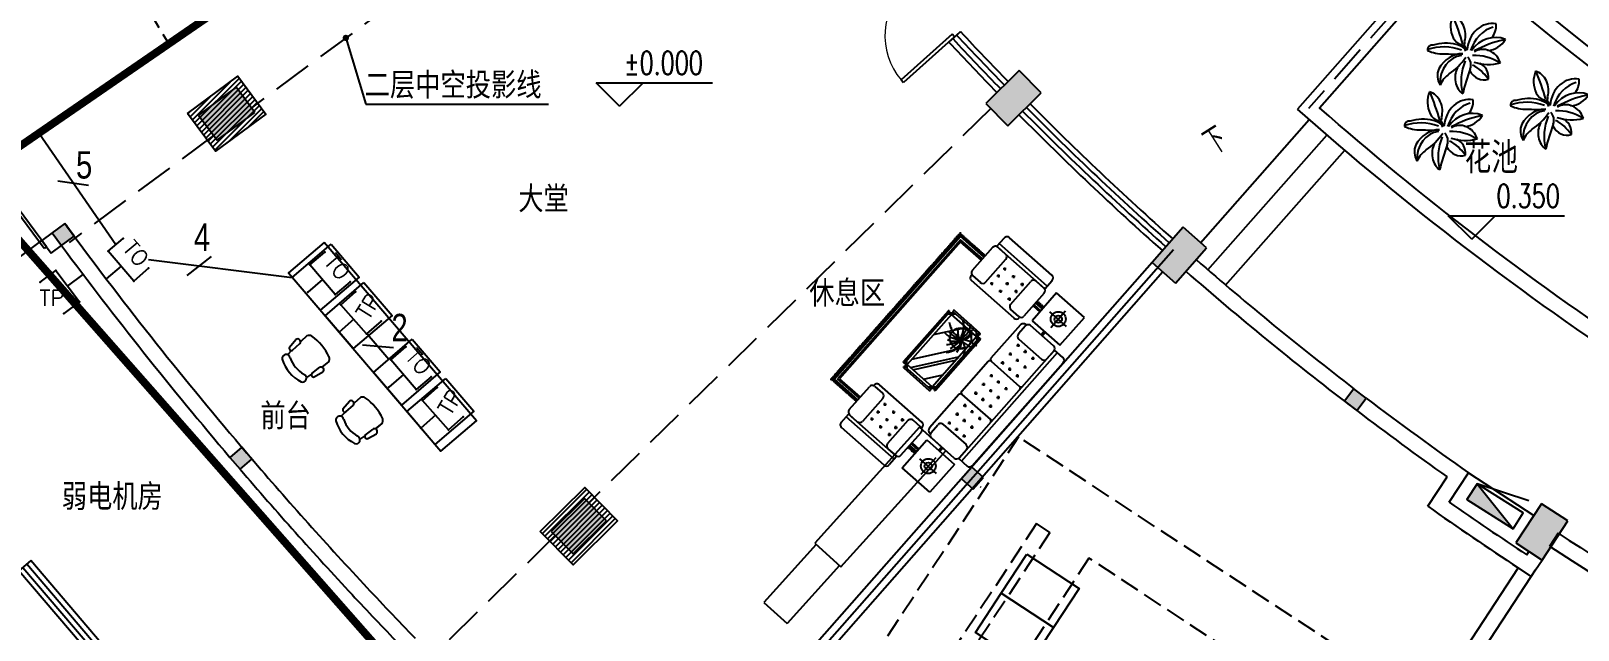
# Model space of a CAD drawing. Extents: x 13680 to 1640314, y -473492 to 65390.
# Drawn here: x 1214266 to 1234053, y -423257 to -415595 of the extents above; entities that cross this region are included whole.
import ezdxf
from ezdxf.enums import TextEntityAlignment as Align

# ---------------------------------------------------------------- set-up
doc = ezdxf.new("R2010")
doc.units = 0
doc.header["$LTSCALE"] = 1000
doc.header["$MEASUREMENT"] = 0
doc.linetypes.add('DASH', pattern=[0.35, 0.25, -0.1])
for name, color, linetype in [('0-桥架', 120, 'Continuous'), ('0-电气设备', 241, 'Continuous'), ('COLUMN', 255, 'Continuous'), ('CURTWALL', 4, 'Continuous'), ('DIM-照明', 3, 'Continuous'), ('DIM_ELEV', 3, 'Continuous'), ('DIM_IDEN', 8, 'Continuous'), ('DIM_LEAD', 4, 'Continuous'), ('DIM_SYMB', 3, 'Continuous'), ('EQUIP-通讯', 6, 'Continuous'), ('LINE', 123, 'Continuous'), ('PUB_HATCH', 8, 'Continuous'), ('PUB_TEXT', 7, 'Continuous'), ('S-提资20140812', 6, 'Continuous'), ('S-消防器材提资', 2, 'Continuous'), ('TC填充', 8, 'Continuous'), ('WALL', 255, 'Continuous'), ('WINDOW', 2, 'Continuous'), ('WIRE-照明', 120, 'Continuous'), ('室外建筑', 8, 'Continuous'), ('装修家具', 8, 'Continuous'), ('装修家具2', 8, 'Continuous')]:
    doc.layers.add(name, color=color, linetype=linetype)
doc.styles.add('-DXTGEDITXT', font='GEDITXT', dxfattribs={"bigfont": 'DXT'})
doc.styles.add('_HZTXT', font='txt.shx', dxfattribs={"width": 0.8, "bigfont": 'HZTXT.shx'})
doc.styles.add('_TCH_DIM', font='SIMPLEX', dxfattribs={"bigfont": 'GBCBIG'})
doc.styles.add('_TEL_DIM', font='SIMPLEX', dxfattribs={"width": 0.8, "height": 3.5, "bigfont": 'HZTXT'})
doc.styles.get("Standard").update_dxf_attribs({"font": 'haiwenrs.shx', "bigfont": 'hztxt.shx'})
doc.styles.add('宋体', font='', dxfattribs={"width": 0.8})
doc.styles.get('宋体').set_extended_font_data('SimSun')
pattern_1 = [(45, (1078280.93, -461702.717), (-33.67596, 33.67596), [])]

# ---------------------------------------------------------------- blocks, each defined once
blk = doc.blocks.new('NB27T1CB')
for p, q in [((0, -475), (0, 0)), ((0, 0), (475, 0)), ((475, 0), (475, -475)), ((623, -61), (623, 81)), ((670, 129), (1395, 129)), ((1442, 81), (1442, -64)), ((237, -380), (237, -95)), ((591, -109), (591, -499)), ((623, -14), (1442, -14)), ((623, -61), (1442, -61)), ((771, -61), (639, -61)), ((819, -499), (819, -109)), ((862, -196), (891, -225)), ((891, -196), (862, -225)), ((1012, -196), (1041, -225)), ((1041, -196), (1012, -225)), ((1162, -196), (1190, -225)), ((1190, -196), (1162, -225)), ((1246, -499), (1246, -109)), ((1294, -61), (1426, -61)), ((1474, -109), (1474, -499)), ((95, -237), (380, -237)), ((591, -275), (475, -275)), ((591, -304), (475, -304)), ((591, -323), (475, -323)), ((476, -237), (486, -275)), ((497, -237), (487, -275)), ((501, -237), (501, -275)), ((506, -237), (516, -275)), ((528, -237), (517, -275)), ((536, -237), (536, -275)), ((549, -237), (549, -275)), ((558, -237), (568, -275)), ((578, -237), (568, -275)), ((590, -237), (580, -275)), ((862, -317), (891, -346)), ((891, -317), (862, -346)), ((1012, -317), (1041, -346)), ((1041, -317), (1012, -346)), ((1162, -317), (1190, -346)), ((1190, -317), (1162, -346)), ((1474, -275), (1875, -275)), ((1474, -304), (1847, -304)), ((1474, -323), (1828, -323)), ((1481, -275), (1491, -237)), ((1502, -275), (1492, -237)), ((1506, -275), (1506, -237)), ((1511, -275), (1522, -237)), ((1533, -275), (1523, -237)), ((1539, -275), (1539, -237)), ((1547, -275), (1547, -237)), ((1562, -275), (1551, -237)), ((1563, -275), (1574, -237)), ((1578, -275), (1578, -237)), ((1586, -275), (1596, -237)), ((1606, -275), (1596, -237)), ((1608, -275), (1619, -237)), ((1627, -275), (1637, -237)), ((1648, -275), (1638, -237)), ((1652, -275), (1652, -237)), ((1657, -275), (1668, -237)), ((1679, -275), (1669, -237)), ((1685, -275), (1685, -237)), ((1693, -275), (1693, -237)), ((1707, -275), (1697, -237)), ((1709, -275), (1720, -237)), ((1724, -275), (1724, -237)), ((1732, -275), (1742, -237)), ((1752, -275), (1742, -237)), ((1754, -275), (1765, -237)), ((1776, -275), (1766, -237)), ((1780, -275), (1780, -237)), ((1785, -275), (1795, -237)), ((1806, -275), (1796, -237)), ((1815, -275), (1815, -237)), ((1828, -275), (1828, -237)), ((1828, -2660), (1828, -323)), ((1836, -275), (1847, -237)), ((1857, -275), (1847, -237)), ((1847, -2679), (1847, -304)), ((1868, -275), (1858, -237)), ((1913, -237), (1875, -275)), ((1875, -275), (1893, -237)), ((1875, -275), (1875, -237)), ((1875, -275), (1913, -257)), ((1875, -2708), (1875, -275)), ((1875, -275), (1913, -275)), ((1875, -285), (1913, -285)), ((1875, -295), (1913, -305)), ((1875, -316), (1913, -306)), ((1875, -320), (1913, -320)), ((1875, -325), (1913, -336)), ((1875, -347), (1913, -337)), ((1875, -353), (1913, -353)), ((1875, -361), (1913, -361)), ((1875, -375), (1913, -365)), ((1875, -377), (1913, -388)), ((1875, -392), (1913, -392)), ((9, -566), (-133, -566)), ((-38, -566), (-38, -2418)), ((475, -475), (0, -475)), ((9, -566), (9, -2418)), ((9, -715), (9, -582)), ((57, -534), (447, -534)), ((252, -534), (252, -475)), ((271, -534), (271, -475)), ((495, -566), (503, -566)), ((495, -582), (495, -715)), ((623, -547), (623, -555)), ((639, -547), (771, -547)), ((862, -447), (891, -476)), ((891, -447), (862, -476)), ((1041, -447), (1012, -476)), ((1012, -447), (1041, -476)), ((1162, -447), (1190, -476)), ((1190, -447), (1162, -476)), ((1426, -547), (1294, -547)), ((1442, -547), (1442, -555)), ((1875, -400), (1913, -410)), ((1875, -420), (1913, -410)), ((1875, -422), (1913, -433)), ((1875, -441), (1913, -451)), ((1875, -462), (1913, -452)), ((1875, -466), (1913, -466)), ((1875, -471), (1913, -482)), ((1875, -493), (1913, -483)), ((1875, -499), (1913, -499)), ((1875, -507), (1913, -507)), ((1875, -521), (1913, -511)), ((1875, -523), (1913, -534)), ((1875, -538), (1913, -538)), ((1875, -546), (1913, -556)), ((1875, -566), (1913, -556)), ((1875, -568), (1913, -578)), ((1875, -590), (1913, -580)), ((-180, -613), (-180, -2370)), ((447, -763), (57, -763)), ((551, -1181), (551, -613)), ((670, -602), (1395, -602)), ((1875, -594), (1913, -594)), ((1875, -599), (1913, -609)), ((1875, -620), (1913, -610)), ((1875, -629), (1913, -629)), ((1875, -642), (1913, -642)), ((1875, -650), (1913, -661)), ((1875, -671), (1913, -661)), ((1875, -680), (1913, -680)), ((1875, -690), (1913, -701)), ((1875, -712), (1913, -702)), ((1875, -716), (1913, -716)), ((1875, -721), (1913, -731)), ((1875, -742), (1913, -732)), ((1875, -748), (1913, -748)), ((1875, -756), (1913, -756)), ((1875, -771), (1913, -761)), ((1875, -773), (1913, -783)), ((1875, -787), (1913, -787)), ((164, -843), (135, -814)), ((164, -814), (135, -843)), ((164, -964), (135, -993)), ((164, -993), (135, -964)), ((294, -843), (265, -814)), ((294, -814), (265, -843)), ((294, -993), (265, -964)), ((294, -964), (265, -993)), ((415, -843), (386, -814)), ((415, -814), (386, -843)), ((415, -993), (386, -964)), ((415, -964), (386, -993)), ((860, -979), (860, -984)), ((1305, -970), (869, -970)), ((1314, -979), (1314, -984)), ((1875, -795), (1913, -806)), ((1875, -816), (1913, -806)), ((1875, -818), (1913, -828)), ((1875, -836), (1913, -847)), ((1875, -858), (1913, -848)), ((1875, -862), (1913, -862)), ((1875, -867), (1913, -877)), ((1875, -888), (1913, -878)), ((1875, -894), (1913, -894)), ((1875, -902), (1913, -902)), ((1875, -917), (1913, -907)), ((1875, -919), (1913, -929)), ((1875, -933), (1913, -933)), ((1875, -941), (1913, -952)), ((1875, -962), (1913, -952)), ((1875, -964), (1913, -974)), ((1875, -985), (1913, -975)), ((1875, -989), (1913, -989)), ((164, -1142), (135, -1114)), ((164, -1114), (135, -1142)), ((294, -1142), (265, -1114)), ((294, -1114), (265, -1142)), ((415, -1142), (386, -1114)), ((415, -1114), (386, -1142)), ((812, -1027), (812, -1890)), ((821, -1018), (826, -1018)), ((835, -1035), (877, -993)), ((835, -1062), (904, -993)), ((835, -1027), (835, -1890)), ((1305, -993), (869, -993)), ((1021, -1031), (873, -1235)), ((1201, -1031), (873, -1482)), ((1241, -1031), (873, -1538)), ((1301, -1031), (873, -1031)), ((873, -1031), (873, -1886)), ((1301, -1122), (873, -1710)), ((1339, -1062), (1270, -993)), ((1339, -1035), (1297, -993)), ((1301, -1886), (1301, -1031)), ((1339, -1890), (1339, -1027)), ((1353, -1018), (1348, -1018)), ((1362, -1890), (1362, -1027)), ((1875, -994), (1913, -1004)), ((1875, -1016), (1913, -1005)), ((1875, -1024), (1913, -1024)), ((1875, -1037), (1913, -1037)), ((1875, -1046), (1913, -1056)), ((1875, -1066), (1913, -1056)), ((1875, -1076), (1913, -1076)), ((1875, -1086), (1913, -1096)), ((1875, -1107), (1913, -1097)), ((1875, -1111), (1913, -1111)), ((1875, -1116), (1913, -1127)), ((1875, -1138), (1913, -1128)), ((1875, -1144), (1913, -1144)), ((1875, -1152), (1913, -1152)), ((1875, -1166), (1913, -1156)), ((1875, -1168), (1913, -1179)), ((1875, -1182), (1913, -1182)), ((522, -1209), (38, -1209)), ((164, -1323), (135, -1352)), ((164, -1352), (135, -1323)), ((294, -1323), (265, -1352)), ((294, -1352), (265, -1323)), ((415, -1323), (386, -1352)), ((415, -1352), (386, -1323)), ((551, -1747), (551, -1236)), ((1875, -1191), (1913, -1201)), ((1875, -1211), (1913, -1201)), ((1875, -1213), (1913, -1223)), ((1875, -1232), (1913, -1242)), ((1875, -1253), (1913, -1243)), ((1875, -1257), (1913, -1257)), ((1875, -1262), (1913, -1272)), ((1875, -1284), (1913, -1274)), ((1875, -1290), (1913, -1290)), ((1875, -1298), (1913, -1298)), ((1875, -1312), (1913, -1302)), ((1875, -1314), (1913, -1324)), ((1875, -1328), (1913, -1328)), ((1875, -1337), (1913, -1347)), ((1875, -1357), (1913, -1347)), ((1875, -1359), (1913, -1369)), ((1875, -1381), (1913, -1371)), ((1875, -1385), (1913, -1385)), ((164, -1502), (135, -1473)), ((164, -1473), (135, -1502)), ((294, -1473), (265, -1502)), ((294, -1502), (265, -1473)), ((415, -1473), (386, -1502)), ((415, -1502), (386, -1473)), ((1301, -1542), (1050, -1886)), ((1875, -1390), (1913, -1400)), ((1875, -1411), (1913, -1401)), ((1875, -1420), (1913, -1420)), ((1875, -1433), (1913, -1433)), ((1875, -1441), (1913, -1451)), ((1875, -1462), (1913, -1452)), ((1875, -1471), (1913, -1471)), ((1875, -1481), (1913, -1492)), ((1875, -1503), (1913, -1493)), ((1875, -1507), (1913, -1507)), ((1875, -1512), (1913, -1522)), ((1875, -1533), (1913, -1523)), ((1875, -1539), (1913, -1539)), ((1875, -1547), (1913, -1547)), ((1875, -1562), (1913, -1552)), ((1875, -1564), (1913, -1574)), ((1875, -1578), (1913, -1578)), ((522, -1774), (38, -1774)), ((164, -1623), (135, -1651)), ((164, -1651), (135, -1623)), ((294, -1623), (265, -1651)), ((294, -1651), (265, -1623)), ((415, -1623), (386, -1651)), ((415, -1651), (386, -1623)), ((1875, -1586), (1913, -1596)), ((1875, -1607), (1913, -1597)), ((1875, -1609), (1913, -1619)), ((1875, -1627), (1913, -1638)), ((1875, -1649), (1913, -1639)), ((1875, -1653), (1913, -1653)), ((1875, -1658), (1913, -1668)), ((1875, -1679), (1913, -1669)), ((1875, -1685), (1913, -1685)), ((1875, -1693), (1913, -1693)), ((1875, -1708), (1913, -1698)), ((1875, -1710), (1913, -1720)), ((1875, -1724), (1913, -1724)), ((1875, -1732), (1913, -1742)), ((1875, -1753), (1913, -1743)), ((1875, -1755), (1913, -1765)), ((1875, -1776), (1913, -1766)), ((1875, -1780), (1913, -1780)), ((164, -1870), (135, -1841)), ((164, -1841), (135, -1870)), ((294, -1870), (265, -1841)), ((294, -1841), (265, -1870)), ((415, -1870), (386, -1841)), ((415, -1841), (386, -1870)), ((551, -2370), (551, -1802)), ((821, -1900), (826, -1900)), ((835, -1855), (904, -1924)), ((835, -1882), (877, -1924)), ((860, -1938), (860, -1934)), ((869, -1924), (1305, -1924)), ((869, -1948), (1305, -1948)), ((873, -1886), (1301, -1886)), ((1339, -1855), (1270, -1924)), ((1339, -1882), (1297, -1924)), ((1314, -1938), (1314, -1934)), ((1353, -1900), (1348, -1900)), ((1875, -1785), (1913, -1795)), ((1875, -1807), (1913, -1796)), ((1875, -1815), (1913, -1815)), ((1875, -1828), (1913, -1828)), ((1875, -1837), (1913, -1847)), ((1875, -1857), (1913, -1847)), ((1875, -1867), (1913, -1867)), ((1875, -1877), (1913, -1887)), ((1875, -1898), (1913, -1888)), ((1875, -1902), (1913, -1902)), ((1875, -1907), (1913, -1917)), ((1875, -1929), (1913, -1919)), ((1875, -1935), (1913, -1935)), ((1875, -1943), (1913, -1943)), ((1875, -1957), (1913, -1947)), ((1875, -1959), (1913, -1969)), ((1875, -1973), (1913, -1973)), ((164, -1991), (135, -2019)), ((164, -2019), (135, -1991)), ((164, -2169), (135, -2140)), ((164, -2140), (135, -2169)), ((294, -2019), (265, -1991)), ((294, -1991), (265, -2019)), ((294, -2169), (265, -2140)), ((294, -2140), (265, -2169)), ((415, -2019), (386, -1991)), ((415, -1991), (386, -2019)), ((415, -2169), (386, -2140)), ((415, -2140), (386, -2169)), ((1875, -1982), (1913, -1992)), ((1875, -2002), (1913, -1992)), ((1875, -2004), (1913, -2014)), ((1875, -2023), (1913, -2033)), ((1875, -2044), (1913, -2034)), ((1875, -2048), (1913, -2048)), ((1875, -2053), (1913, -2063)), ((1875, -2075), (1913, -2065)), ((1875, -2081), (1913, -2081)), ((1875, -2089), (1913, -2089)), ((1875, -2103), (1913, -2093)), ((1875, -2105), (1913, -2115)), ((1875, -2119), (1913, -2119)), ((1875, -2128), (1913, -2138)), ((1875, -2148), (1913, -2138)), ((1875, -2150), (1913, -2160)), ((1875, -2172), (1913, -2161)), ((1875, -2176), (1913, -2176)), ((9, -2268), (9, -2402)), ((447, -2221), (57, -2221)), ((495, -2402), (495, -2268)), ((1875, -2181), (1913, -2191)), ((1875, -2202), (1913, -2192)), ((1875, -2211), (1913, -2211)), ((1875, -2224), (1913, -2224)), ((1875, -2232), (1913, -2242)), ((1875, -2253), (1913, -2243)), ((1875, -2262), (1913, -2262)), ((1875, -2272), (1913, -2283)), ((1875, -2294), (1913, -2284)), ((1875, -2298), (1913, -2298)), ((1875, -2303), (1913, -2313)), ((1875, -2324), (1913, -2314)), ((1875, -2330), (1913, -2330)), ((1875, -2338), (1913, -2338)), ((1875, -2353), (1913, -2343)), ((1875, -2355), (1913, -2365)), ((1875, -2369), (1913, -2369)), ((-133, -2418), (12, -2418)), ((0, -2509), (0, -2983)), ((475, -2509), (0, -2509)), ((57, -2449), (447, -2449)), ((252, -2449), (252, -2509)), ((271, -2449), (271, -2509)), ((475, -2983), (475, -2509)), ((495, -2418), (503, -2418)), ((591, -2875), (591, -2484)), ((623, -2437), (623, -2428)), ((639, -2437), (771, -2437)), ((670, -2381), (1395, -2381)), ((819, -2484), (819, -2875)), ((862, -2536), (891, -2508)), ((891, -2536), (862, -2508)), ((1041, -2536), (1012, -2508)), ((1012, -2536), (1041, -2508)), ((1162, -2536), (1190, -2508)), ((1190, -2536), (1162, -2508)), ((1246, -2484), (1246, -2875)), ((1426, -2437), (1294, -2437)), ((1442, -2437), (1442, -2428)), ((1474, -2875), (1474, -2484)), ((1875, -2377), (1913, -2387)), ((1875, -2398), (1913, -2388)), ((1875, -2400), (1913, -2410)), ((1875, -2418), (1913, -2428)), ((1875, -2440), (1913, -2430)), ((1875, -2444), (1913, -2444)), ((1875, -2449), (1913, -2459)), ((1875, -2470), (1913, -2460)), ((1875, -2476), (1913, -2476)), ((1875, -2484), (1913, -2484)), ((1875, -2499), (1913, -2489)), ((1875, -2501), (1913, -2511)), ((1875, -2515), (1913, -2515)), ((1875, -2523), (1913, -2533)), ((1875, -2544), (1913, -2534)), ((1875, -2546), (1913, -2556)), ((1875, -2567), (1913, -2557)), ((1875, -2571), (1913, -2571)), ((95, -2746), (380, -2746)), ((237, -2603), (237, -2888)), ((591, -2660), (475, -2660)), ((591, -2679), (475, -2679)), ((591, -2708), (475, -2708)), ((476, -2746), (486, -2708)), ((497, -2746), (487, -2708)), ((501, -2746), (501, -2708)), ((506, -2746), (516, -2708)), ((528, -2746), (517, -2708)), ((536, -2746), (536, -2708)), ((549, -2746), (549, -2708)), ((558, -2746), (568, -2708)), ((578, -2746), (568, -2708)), ((590, -2746), (580, -2708)), ((862, -2666), (891, -2638)), ((891, -2666), (862, -2638)), ((862, -2787), (891, -2758)), ((891, -2787), (862, -2758)), ((1012, -2666), (1041, -2638)), ((1041, -2666), (1012, -2638)), ((1012, -2787), (1041, -2758)), ((1041, -2787), (1012, -2758)), ((1162, -2666), (1190, -2638)), ((1190, -2666), (1162, -2638)), ((1162, -2787), (1190, -2758)), ((1190, -2787), (1162, -2758)), ((1474, -2660), (1828, -2660)), ((1474, -2679), (1847, -2679)), ((1474, -2708), (1875, -2708)), ((1474, -2708), (1484, -2746)), ((1494, -2708), (1484, -2746)), ((1503, -2708), (1503, -2746)), ((1516, -2708), (1516, -2746)), ((1524, -2708), (1535, -2746)), ((1546, -2708), (1536, -2746)), ((1551, -2708), (1551, -2746)), ((1555, -2708), (1565, -2746)), ((1572, -2708), (1562, -2746)), ((1582, -2708), (1572, -2746)), ((1584, -2708), (1594, -2746)), ((1595, -2708), (1605, -2746)), ((1616, -2708), (1605, -2746)), ((1624, -2708), (1624, -2746)), ((1637, -2708), (1637, -2746)), ((1646, -2708), (1656, -2746)), ((1667, -2708), (1657, -2746)), ((1672, -2708), (1672, -2746)), ((1676, -2708), (1686, -2746)), ((1698, -2708), (1687, -2746)), ((1700, -2708), (1710, -2746)), ((1720, -2708), (1710, -2746)), ((1728, -2708), (1728, -2746)), ((1743, -2708), (1732, -2746)), ((1745, -2708), (1755, -2746)), ((1759, -2708), (1759, -2746)), ((1767, -2708), (1767, -2746)), ((1773, -2708), (1783, -2746)), ((1795, -2708), (1784, -2746)), ((1800, -2708), (1800, -2746)), ((1804, -2708), (1814, -2746)), ((1825, -2708), (1815, -2746)), ((1844, -2708), (1833, -2746)), ((1846, -2708), (1856, -2746)), ((1866, -2708), (1856, -2746)), ((1875, -2576), (1913, -2586)), ((1875, -2598), (1913, -2587)), ((1875, -2606), (1913, -2606)), ((1875, -2619), (1913, -2619)), ((1875, -2628), (1913, -2638)), ((1875, -2648), (1913, -2638)), ((1875, -2658), (1913, -2658)), ((1875, -2668), (1913, -2678)), ((1875, -2689), (1913, -2679)), ((1875, -2693), (1913, -2693)), ((1875, -2698), (1913, -2708)), ((1913, -2746), (1875, -2708)), ((1875, -2708), (1875, -2746)), ((1875, -2708), (1913, -2708)), ((1875, -2708), (1893, -2746)), ((1875, -2708), (1913, -2725)), ((623, -2922), (1442, -2922)), ((623, -2922), (623, -3065)), ((771, -2922), (639, -2922)), ((1294, -2922), (1426, -2922)), ((1442, -3065), (1442, -2919)), ((0, -2983), (475, -2983)), ((623, -2970), (1442, -2970)), ((670, -3112), (1395, -3112))]:
    blk.add_line(p, q)
for centre, radius in [((237, -237), 95), ((237, -237), 47.5), ((1009, -1733), 137), ((237, -2746), 95), ((237, -2746), 47.5)]:
    blk.add_circle(centre, radius)
for centre, radius, start, end in [((670, 81), 47.5, 90, 180), ((1395, 81), 47.5, 0, 90), ((639, -109), 47.5, 90, 180), ((771, -109), 47.5, 0, 90), ((1294, -109), 47.5, 90, 180), ((1426, -109), 47.5, 0, 90), ((-133, -613), 47.5, 90, 180), ((57, -582), 47.5, 90, 180), ((447, -582), 47.5, 0, 90), ((503, -613), 47.5, 0, 90), ((639, -499), 47.5, 180, 270), ((670, -555), 47.5, 180, 270), ((771, -499), 47.5, 270, 0), ((1294, -499), 47.5, 180, 270), ((1395, -555), 47.5, 270, 0), ((1426, -499), 47.5, 270, 0), ((57, -715), 47.5, 180, 270), ((447, -715), 47.5, 270, 0), ((869, -979), 9.5, 90, 180), ((869, -984), 9.5, 180, 270), ((1305, -979), 9.5, 0, 90), ((1305, -984), 9.5, 270, 0), ((38, -1180), 28.5, 180, 270), ((522, -1180), 28.5, 270, 0), ((821, -1027), 9.5, 90, 180), ((826, -1027), 9.5, 0, 90), ((1348, -1027), 9.5, 90, 180), ((1353, -1027), 9.5, 0, 90), ((38, -1237), 28.5, 90, 180), ((522, -1237), 28.5, 0, 90), ((1011, -1544), 183, 191.9716, 263.0096), ((1174, -1545), 246, 186.1376, 221.2419), ((1239, -1657), 278, 139.0185, 191.4484), ((976, -1564), 5.7, 90, 270), ((976, -1564), 5.7, 270, 90), ((1472, -1707), 477, 161.271, 181.6714), ((1274, -1767), 277, 130.2234, 166.9548), ((38, -1746), 28.5, 180, 270), ((38, -1803), 28.5, 90, 180), ((522, -1746), 28.5, 270, 0), ((522, -1803), 28.5, 0, 90), ((971, -2183), 465, 90.8895, 106.1439), ((611, -1066), 770, 289.639, 301.0127), ((1050, -1608), 120, 191.5421, 241.1099), ((1156, -1866), 221, 143.0442, 184.1259), ((948, -1660), 5.7, 90, 270), ((948, -1660), 5.7, 270, 90), ((1116, -1841), 160, 134.0898, 207.0091), ((970, -1687), 5.7, 90, 270), ((970, -1687), 5.7, 270, 90), ((989, -1721), 5.7, 90, 270), ((989, -1721), 5.7, 270, 90), ((1211, -1825), 223, 154.2367, 216.6769), ((1001, -1726), 5.7, 90, 270), ((1001, -1726), 5.7, 270, 90), ((1008, -1739), 5.7, 90, 270), ((1169, -1786), 181, 103.7047, 155.9044), ((1011, -1710), 5.7, 90, 270), ((1184, -1899), 247, 80.6238, 135.5139), ((1617, -1695), 610, 182.1756, 199.4751), ((1008, -1739), 5.7, 270, 90), ((1149, -2023), 328, 84.0363, 114.9112), ((1011, -1710), 5.7, 270, 90), ((1020, -1728), 5.7, 90, 270), ((1064, -2034), 309, 51.7667, 98.7504), ((1287, -1696), 273, 187.8622, 238.685), ((1020, -1728), 5.7, 270, 90), ((2188, -479), 1700, 227.3201, 230.9512), ((1067, -1627), 5.7, 90, 270), ((1067, -1627), 5.7, 270, 90), ((1073, -1697), 5.7, 90, 270), ((1073, -1736), 5.7, 90, 270), ((1073, -1697), 5.7, 270, 90), ((1073, -1736), 5.7, 270, 90), ((1127, -1655), 5.7, 90, 270), ((1127, -1655), 5.7, 270, 90), ((1192, -1754), 5.7, 90, 270), ((1192, -1754), 5.7, 270, 90), ((812, -1589), 208, 263.5186, 287.0544), ((821, -1890), 9.5, 180, 270), ((826, -1890), 9.5, 270, 0), ((869, -1934), 9.5, 90, 180), ((869, -1938), 9.5, 180, 270), ((936, -1835), 5.7, 90, 270), ((936, -1835), 5.7, 270, 90), ((1004, -1908), 5.7, 90, 270), ((1004, -1908), 5.7, 270, 90), ((1064, -1843), 5.7, 90, 270), ((1064, -1843), 5.7, 270, 90), ((1305, -1934), 9.5, 0, 90), ((1305, -1938), 9.5, 270, 0), ((1348, -1890), 9.5, 180, 270), ((1353, -1890), 9.5, 270, 0), ((-133, -2370), 47.5, 180, 270), ((57, -2268), 47.5, 90, 180), ((447, -2268), 47.5, 0, 90), ((503, -2370), 47.5, 270, 0), ((57, -2402), 47.5, 180, 270), ((447, -2402), 47.5, 270, 0), ((639, -2484), 47.5, 90, 180), ((670, -2428), 47.5, 90, 180), ((771, -2484), 47.5, 0, 90), ((1294, -2484), 47.5, 90, 180), ((1395, -2428), 47.5, 0, 90), ((1426, -2484), 47.5, 0, 90), ((639, -2875), 47.5, 180, 270), ((771, -2875), 47.5, 270, 0), ((1294, -2875), 47.5, 180, 270), ((1426, -2875), 47.5, 270, 0), ((670, -3065), 47.5, 180, 270), ((1395, -3065), 47.5, 270, 0)]:
    blk.add_arc(centre, radius, start, end)
at = {"flags": 9}
for tag in ['XSIZE', 'YSIZE']:
    blk.add_attdef(tag, (0, 0), '', height=0.5, dxfattribs=at)
blk = doc.blocks.new('xfx-gz')
at = {"layer": 'S-消防器材提资'}
blk.add_hatch(color=8, dxfattribs=at).paths.add_polyline_path([(0, 240), (0, 0), (700, 0)])
at = {"layer": 'S-消防器材提资', "color": 8}
for p, q in [((678, 408), (0, 240)), ((0, 240), (700, 0))]:
    blk.add_line(p, q, dxfattribs=at)
blk.add_lwpolyline([(700, 0), (700, 240), (0, 240), (0, 0)], close=True, dxfattribs=at)
blk = doc.blocks.new('$DorLib2D$00000002')
for p, q in [((-0.5, 0), (-0.5, 0.4875)), ((-0.475, 0.4875), (-0.5, 0.4875)), ((-0.475, 0), (-0.475, 0.4875)), ((0.475, 0), (0.475, 0.4875)), ((0.475, 0.4875), (0.5, 0.4875)), ((0.5, 0), (0.5, 0.4875)), ((-0.5, 0), (-0.475, 0)), ((0.5, 0), (0.475, 0))]:
    blk.add_line(p, q)
at = {"lineweight": 13}
for centre, start, end in [((-0.4875, 0), 0, 88.53072), ((0.4875, 0), 91.46928, 180)]:
    blk.add_arc(centre, 0.4875, start, end, dxfattribs=at)
blk = doc.blocks.new('$TCHSYS$WIN2D')
for p, q in [((-0.5, 0.5), (0.5, 0.5)), ((-0.5, 0.5), (-0.5, -0.5)), ((0.5, 0.5), (0.5, -0.5)), ((0.5, 0.167), (-0.5, 0.167)), ((0.5, -0.167), (-0.5, -0.167)), ((-0.5, -0.5), (0.5, -0.5))]:
    blk.add_line(p, q)
blk = doc.blocks.new('$plan$00001750')
for centre, major_axis, start_param, end_param in [((16.8, 114.1, 0), (0, 93.6), 1.11499, 2.093287), ((-72.7, 77.6, 0), (0, 80.4), 4.397262, 6.022737), ((-906.4, -317.8, 0), (0, 1105.1), -1.239328, -1.130587), ((102.3, 6.8, 0), (0, 117.6), -0.15394, 1.454168), ((61.5, 115.7, 0), (0, 66.3), 3.895366, 4.823018), ((-11.2, 95.2, 0), (0, 55.8), 2.093287, 2.903508), ((135.9, -35.4, 0), (0, 149.6), 0.232593, 1.216172), ((115.2, -76.6, 0), (0, 145.8), -0.327582, 0.869146), ((81.2, 125, 0), (0, 107.5), 3.185365, 4.080908), ((-90.7, -250.9, 0), (0, 282.2), -0.29903, 0.271271), ((-136.3, 16.5, 0), (0, 22.1), -0.198318, 1.519784), ((-97.2, 182.8, 0), (0, 178.6), 2.752054, 3.192925), ((-82.1, -168.1, 0), (0, 214.5), -0.229406, 0.279503), ((-14.3, -130.4, 0), (0, 134.8), 0.006525, 0.98348), ((-52.2, 650.1, 0), (0, 647.1), 3.074241, 3.208944), ((-72.3, -107.1, 0), (0, 152.6), -0.543635, -0.247289), ((-15.8, 48.3, 0), (0, 10.7), 2.323546, 5.135051), ((-34.5, 5.9, 0), (0, 38.1), -1.346537, -0.64172), ((68, 97.5, 0), (0, 108), 2.147448, 2.37262), ((65.2, -67.8, 0), (0, 89.4), -1.16237, 0.476727), ((236.4, -496.4, 0), (0, 565.5), 0.184502, 0.439209), ((-60.6, -82.9, 0), (0, 64), 1.13134, 2.191687), ((-11.4, -113, 0), (0, 110.2), 0.088349, 1.614951), ((-172.4, 142.6, 0), (0, 250.1), 3.648841, 4.062189), ((20, -90.8, 0), (0, 76.4), 1.003755, 2.575446), ((124.4, -103.9, 0), (0, 170.9), 1.08569, 1.869881), ((648.3, -373.6, 0), (0, 806.9), 1.165791, 1.296816), ((-16.2, -39.9, 0), (0, 39.9), 4.307384, 5.60765), ((28.9, -265.6, 0), (0, 263.4), -0.480231, 0.019303), ((-38.1, -210.3, 0), (0, 184.8), -0.902467, -0.408308), ((88.5, 220.1, 0), (0, 258.2), 2.869623, 3.355493), ((37.8, -91.2, 0), (0, 58.7), 4.618785, 5.982588), ((-13.8, -180.8, 0), (0, 122.9), 0.550497, 1.054887), ((70.2, -20.4, 0), (0, 79), 2.124352, 3.403386)]:
    blk.add_ellipse(centre, major_axis=major_axis, ratio=0.853879, start_param=start_param, end_param=end_param)
blk = doc.blocks.new('$plan$00001751')
at = {"xscale": 3.2199, "yscale": 3.2199, "zscale": 3.2199}
blk.add_blockref('$plan$00001750', (0, 0), dxfattribs=at)
blk = doc.blocks.new('A$C571D7C9D')
at = {"layer": '装修家具2', "color": 8}
for p, q in [((73, 336), (80, 412)), ((468, 336), (460, 412)), ((23, 330), (0, 204)), ((76, 326), (72, 197)), ((464, 326), (468, 197)), ((517, 330), (540, 204)), ((55, 67), (57, 172)), ((486, 67), (483, 172))]:
    blk.add_line(p, q, dxfattribs=at)
for centre, radius, start, end in [((108, 455), 51.9, 121.265, 299.6825), ((270, 48), 489, 67.2611, 112.7389), ((270, 41), 394, 69.7134, 110.2866), ((432, 455), 51.9, 240.3175, 58.735), ((37, 206), 36.8, 183.5132, 345.9932), ((49, 320), 27.9, 12.2827, 157.7765), ((491, 320), 27.9, 22.2235, 167.7173), ((504, 206), 36.8, 194.0068, 356.4868), ((123, 84), 70.3, 194.5083, 247.5673), ((270, 706), 708, 255.758, 284.242), ((418, 84), 70.3, 292.4327, 345.4917)]:
    blk.add_arc(centre, radius, start, end, dxfattribs=at)
blk = doc.blocks.new('A$C432873B9')
at = {"layer": '装修家具', "color": 8, "linetype": 'ByBlock'}
blk.add_lwpolyline([(1389, -1167), (933, -1557), (2881, -3838), (3338, -3448)], close=True, dxfattribs=at)
at = {"layer": '装修家具', "color": 8, "linetype": 'ByBlock', "rotation": 129.7630150295321}
for p in [(1531, -2693), (2215, -3482)]:
    blk.add_blockref('A$C571D7C9D', p, dxfattribs=at)
blk = doc.blocks.new('1FX')
at = {"layer": 'PUB_HATCH'}
for points in [[(1222435.2, -432686.5), (1222715.8, -432971.6), (1223143.4, -432550.6), (1222862.8, -432265.6)], [(1212366.3, -432834), (1212603.9, -433155.8), (1213086.6, -432799.3), (1212848.9, -432477.5)], [(1224560.7, -434717.7), (1224860.7, -434982.2), (1225257.5, -434532.1), (1224957.5, -434267.6)], [(1216876.6, -438158.4), (1217157.2, -438443.5), (1217584.8, -438022.6), (1217304.2, -437737.5)], [(1229214.8, -438305.1), (1229549.1, -438524.7), (1229878.5, -438023.2), (1229544.2, -437803.6)]]:
    blk.add_hatch(color=256, dxfattribs=at).paths.add_polyline_path(points)
at = {"layer": 'PUB_HATCH', "linetype": 'ByBlock'}
for points in [[(1210495.2, -434340.3), (1210614, -434501.2), (1210774.9, -434382.4), (1210656.1, -434221.5)], [(1227020.9, -436491.9), (1227179.9, -436613.3), (1227301.3, -436454.4), (1227142.4, -436333)], [(1212767.3, -437210.7), (1212897.2, -437362.8), (1213049.3, -437232.9), (1212919.4, -437080.8)], [(1222125.3, -437486), (1222275.2, -437618.4), (1222407.6, -437468.4), (1222257.6, -437336.1)]]:
    blk.add_hatch(color=256, dxfattribs=at).paths.add_polyline_path(points)
at = {"layer": 'WALL'}
h = blk.add_hatch(dxfattribs=at)
h.set_pattern_fill('ANSI31', color=8, scale=30)
h.set_pattern_definition(pattern_1)
h.paths.add_polyline_path([(1212226.4, -432813), (1212869.9, -432337.7), (1213226.4, -432820.3), (1212582.9, -433295.6)])
h = blk.add_hatch(dxfattribs=at)
h.set_pattern_fill('ANSI31', color=8, scale=30)
h.set_pattern_definition(pattern_1)
h.paths.add_polyline_path([(1216735.2, -438157.3), (1217305.3, -437596.1), (1217726.2, -438023.7), (1217156.1, -438584.9)])
at = {"layer": '0-电气设备', "color": 9, "linetype": 'DASH'}
for p, q in [((1222853.4, -436950.1), (1220005.4, -441285.6)), ((1227811.9, -440207.3), (1222853.4, -436950.1)), ((1222376.8, -437594.2), (1222366.9, -437587.7)), ((1223082.8, -438058), (1220674.1, -441724.9)), ((1223253.4, -438170), (1223082.8, -438058)), ((1223253.4, -438170), (1220557.8, -442273.5)), ((1223754.9, -438499.4), (1221059.2, -442603)), ((1225844.2, -439871.9), (1223754.9, -438499.4))]:
    blk.add_line(p, q, dxfattribs=at)
at = {"layer": '0-电气设备', "ltscale": 0.5}
for points in [[(1222960.1, -438447.2), (1223628.7, -438886.5), (1223299.3, -439387.9), (1222630.7, -438948.7)], [(1222630.7, -438948.7), (1223299.3, -439387.9), (1222969.9, -439889.4), (1222301.3, -439450.2)]]:
    blk.add_lwpolyline(points, close=True, dxfattribs=at)
at = {"layer": 'COLUMN'}
for p, q in [((1222862.8, -432265.6), (1222435.2, -432686.5)), ((1223143.4, -432550.6), (1222862.8, -432265.6)), ((1212848.9, -432477.5), (1212366.3, -432834)), ((1213086.6, -432799.3), (1212848.9, -432477.5)), ((1222715.8, -432971.6), (1223143.4, -432550.6)), ((1222435.2, -432686.5), (1222715.8, -432971.6)), ((1212366.3, -432834), (1212603.9, -433155.8)), ((1212603.9, -433155.8), (1213086.6, -432799.3)), ((1224957.5, -434267.6), (1224560.7, -434717.7)), ((1225257.5, -434532.1), (1224957.5, -434267.6)), ((1224560.7, -434717.7), (1224860.7, -434982.2)), ((1224860.7, -434982.2), (1225257.5, -434532.1)), ((1217304.2, -437737.5), (1216876.6, -438158.4)), ((1217584.8, -438022.6), (1217304.2, -437737.5)), ((1229544.2, -437803.6), (1229214.8, -438305.1)), ((1229878.5, -438023.2), (1229544.2, -437803.6)), ((1217157.2, -438443.5), (1217584.8, -438022.6)), ((1229549.1, -438524.7), (1229878.5, -438023.2)), ((1216876.6, -438158.4), (1217157.2, -438443.5)), ((1229214.8, -438305.1), (1229549.1, -438524.7))]:
    blk.add_line(p, q, dxfattribs=at)
at = {"layer": 'COLUMN', "linetype": 'ByBlock'}
for p, q in [((1210656.1, -434221.5), (1210495.2, -434340.3)), ((1210774.9, -434382.4), (1210656.1, -434221.5)), ((1210495.2, -434340.3), (1210614, -434501.2)), ((1210614, -434501.2), (1210774.9, -434382.4)), ((1227142.4, -436333), (1227020.9, -436491.9)), ((1227020.9, -436491.9), (1227179.9, -436613.3)), ((1227301.3, -436454.4), (1227142.4, -436333)), ((1227179.9, -436613.3), (1227301.3, -436454.4)), ((1212919.4, -437080.8), (1212767.3, -437210.7)), ((1213049.3, -437232.9), (1212919.4, -437080.8)), ((1212767.3, -437210.7), (1212897.2, -437362.8)), ((1212897.2, -437362.8), (1213049.3, -437232.9)), ((1222257.6, -437336.1), (1222125.3, -437486)), ((1222125.3, -437486), (1222275.2, -437618.4)), ((1222407.6, -437468.4), (1222257.6, -437336.1)), ((1222275.2, -437618.4), (1222407.6, -437468.4))]:
    blk.add_line(p, q, dxfattribs=at)
at = {"layer": 'CURTWALL'}
blk.add_line((1222111.4, -431767.1), (1221962.2, -431900.4), dxfattribs=at)
for radius, start, end in [(41400, 223.03854, 224.27322), (41333.3, 223.04055, 224.27277), (41266.7, 223.04256, 224.27232), (41200, 223.04459, 224.27187), (41266.7, 224.8277, 228.32231), (41200, 224.82815, 228.32186), (41400, 224.8268, 228.32321), (41333.3, 224.82725, 228.32276)]:
    blk.add_arc((1252221.3, -403645.3), radius, start, end, dxfattribs=at)
at = {"layer": 'DIM_ELEV'}
for p, q in [((1217751.9, -432720.6), (1217451.9, -432420.6)), ((1217451.9, -432420.6), (1218938.9, -432420.6)), ((1217751.9, -432720.6), (1218051.9, -432420.6)), ((1228650.1, -434421.5), (1228350.1, -434121.5)), ((1228350.1, -434121.5), (1229837.1, -434121.5)), ((1228650.1, -434421.5), (1228950.1, -434121.5))]:
    blk.add_line(p, q, dxfattribs=at)
at = {"layer": 'DIM_LEAD'}
for p, q in [((1214250, -431846.7), (1214504.8, -432695.3)), ((1214504.8, -432695.3), (1216840.3, -432695.3))]:
    blk.add_line(p, q, dxfattribs=at)
at = {"layer": 'DIM_LEAD', "const_width": 40}
blk.add_lwpolyline([(1214244.3, -431827.5, 1), (1214255.8, -431865.9, 1)], format="xyb", close=True, dxfattribs=at)
at = {"layer": 'DIM_SYMB'}
blk.add_lwpolyline([(1225516, -433386.8, 0, 0, 0), (1226080.5, -433895.2, 80, 0, 0), (1226303.5, -434096, 0, 0, 0)], format="xyseb", dxfattribs=at)
at = {"layer": 'LINE', "linetype": 'DASH', "ltscale": 2}
for p, q in [((1218833.5, -428461.3), (1213042, -432739)), ((1222499.1, -432751), (1217357.7, -437791.8)), ((1212559.4, -433095.4), (1210709.3, -434461.9)), ((1216929.2, -438211.9), (1215358.6, -439751.8))]:
    blk.add_line(p, q, dxfattribs=at)
at = {"layer": 'LINE'}
for points in [[(1246448.8, -440091), (1246605.3, -439103.3, -0.1430316), (1228405.3, -430508.1), (1226421.3, -432758.4)], [(1230807.2, -435880.8, -0.0334174), (1226703.6, -432740.6), (1228423, -430790.3, 0.0332776), (1232234.7, -433707.7, 0.0332776)], [(1230864.3, -436158.2, -0.0360011), (1226421.3, -432758.4, -0.0347124)]]:
    blk.add_lwpolyline(points, format="xyb", dxfattribs=at)
for points in [[(1225182.4, -434466.2), (1226571.4, -432890.6)], [(1225275.9, -434813.8), (1226796.5, -433089)], [(1225502.2, -435010.7), (1227025.6, -433282.7)]]:
    blk.add_lwpolyline(points, dxfattribs=at)
at = {"layer": 'TC填充', "linetype": 'DASH', "ltscale": 2}
blk.add_lwpolyline([(1221909.9, -422881.5), (1224443, -421274, 0.0707981), (1230464.2, -428323.9), (1226562.4, -432749.6)], format="xyb", dxfattribs=at)
at = {"layer": 'WALL'}
for p, q in [((1210656.1, -434221.5), (1210656.1, -434221.5)), ((1210495.2, -434340.3), (1210363.1, -434437.9)), ((1210363.1, -434437.9), (1210481.9, -434598.8)), ((1210481.9, -434598.8), (1210614, -434501.2)), ((1224560.7, -434717.7), (1216227.9, -444169.3)), ((1224834.2, -434558.7), (1216303, -444235.4)), ((1224700.1, -434839.5), (1216378.3, -444300.7)), ((1228087.4, -437835.6), (1228334.6, -437459.3)), ((1228361, -437783.4), (1228608.2, -437407.1)), ((1229354.5, -438456.7), (1229381.9, -438414.9)), ((1229244.7, -438623.9), (1227899.6, -440671.5)), ((1229411.8, -438733.7), (1229244.7, -438623.9)), ((1229244.7, -438623.9), (1229411.8, -438733.7)), ((1229411.8, -438733.7), (1229466.8, -438650)), ((1229466.8, -438650), (1229549.1, -438524.7)), ((1228066.8, -440781.3), (1229411.8, -438733.7))]:
    blk.add_line(p, q, dxfattribs=at)
at = {"layer": 'WALL', "color": 8, "linetype": 'ByBlock'}
blk.add_line((1228608.2, -437407.1), (1229444, -437956.2), dxfattribs=at)
at = {"layer": 'WALL', "linetype": 'ByBlock'}
blk.add_line((1229754.9, -438180.8), (1229645.9, -438348.5), dxfattribs=at)
at = {"layer": 'WALL', "color": 2}
for points in [[(1212226.4, -432813), (1212869.9, -432337.7), (1213226.4, -432820.3), (1212582.9, -433295.6)], [(1216735.2, -438157.3), (1217305.3, -437596.1), (1217726.2, -438023.7), (1217156.1, -438584.9)]]:
    blk.add_lwpolyline(points, close=True, dxfattribs=at)
at = {"layer": 'WALL'}
for radius, start, end in [(51600, 216.33894, 216.44998), (51600, 216.44998, 220.50001), (51800, 216.56059, 220.3894), (41200, 228.87814, 232.50353), (41400, 228.87679, 232.6208), (41200, 232.78167, 235.03095), (41400, 232.6208, 232.78088), (41400, 232.78088, 234.76209), (51600, 220.50001, 222.98906), (51800, 220.61062, 222.98906), (41850, 234.78294, 236.7), (41650, 235.04899, 236.7), (51600, 222.98906, 224.05132), (51800, 222.98906, 223.94165)]:
    blk.add_arc((1252221.3, -403645.3), radius, start, end, dxfattribs=at)
at = {"layer": 'WALL', "linetype": 'ByBlock'}
for radius in [41200, 41400]:
    blk.add_arc((1252221.3, -403645.3), radius, 236.95483, 244.50807, dxfattribs=at)
at = {"layer": 'WINDOW'}
for p, q in [((1221962.2, -431900.4), (1222109.5, -431765.1)), ((1209156.5, -435329.1), (1210363.1, -434437.9))]:
    blk.add_line(p, q, dxfattribs=at)
at = {"layer": '室外建筑'}
blk.add_arc((1252221.3, -403645.3), 55600, 216.44998, 224.55, dxfattribs=at)
at = {"layer": 'DIM_IDEN', "linetype": 'ByBlock'}
for p in [(1228582.6, -432063.1, 0), (1229644.3, -432771, 0), (1228288, -433034.9, 0)]:
    blk.add_blockref('$plan$00001751', p, dxfattribs=at)
at = {"layer": 'S-提资20140812', "rotation": 327.6976598315912}
blk.add_blockref('xfx-gz', (1228589.5, -437750.7), dxfattribs=at)
at = {"layer": 'WINDOW'}
for name, p, xscale, yscale, zscale, rotation in [('$DorLib2D$00000002', (1221437, -431162.7), -1799.999999999992, -1799.999999999992, -1799.999999999992, 311.7928802328346), ('$DorLib2D$00000002', (1209819.2, -434963.9), -1499.999999999996, 1500, -1499.999999999996, 36.44997859402951), ('$TCHSYS$WIN2D', (1210630.6, -439166.3), -1499.999999999988, 200, -1499.999999999988, 310.4993769500793)]:
    blk.add_blockref(name, p, dxfattribs=dict(at, xscale=xscale, yscale=yscale, zscale=zscale, rotation=rotation))
at = {"layer": '装修家具', "rotation": 138.5198479914933}
blk.add_blockref('NB27T1CB', (1221720.7, -437657.4), dxfattribs=at)
at = {"layer": '装修家具'}
blk.add_blockref('A$C432873B9', (1212582.9, -433295.6), dxfattribs=at)
at = {"layer": 'PUB_TEXT', "style": '_TCH_DIM', "width": 0.705882}
for s, p in [('%%P0.000', (1217808.9, -432315.6)), ('0.350', (1228967.1, -434016.5))]:
    blk.add_text(s, height=297.5, dxfattribs=at).set_placement(p)
at = {"layer": 'PUB_TEXT', "linetype": 'ByBlock', "style": '宋体', "width": 0.8}
for s, p in [('二层中空投影线', (1214490.8, -432590.3)), ('大堂', (1216455.6, -434045.5)), ('休息区', (1220177.8, -435251.2)), ('前台', (1213157.8, -436820.6)), ('弱电机房', (1210616.5, -437852.7))]:
    blk.add_text(s, height=296.2, dxfattribs=at).set_placement(p)
at = {"layer": 'PUB_TEXT', "style": '_TCH_DIM'}
blk.add_text('下', height=337.6, rotation=32.4, dxfattribs=at).set_placement((1225357.8, -433367.4))
at = {"layer": 'PUB_TEXT', "linetype": 'Continuous', "ltscale": 1.1, "style": '-DXTGEDITXT', "width": 0.9}
blk.add_text('花池', height=400, dxfattribs=at).set_placement((1228557.6, -433578.6))
at = {"layer": 'WALL', "color": 2, "style": '_HZTXT', "width": 0.8, "flags": 8}
blk.add_attdef('北', text='', height=500, rotation=8, dxfattribs=at).set_placement((1194354.1, -399376.5), align=Align.MIDDLE)
blk = doc.blocks.new('A$C20E20CC7')
at = {"layer": '装修家具'}
for p, q in [((2000, 0), (2000, 450)), ((2000, 425), (3000, 425)), ((2000, 25), (3000, 25))]:
    blk.add_line(p, q, dxfattribs=at)
for points in [[(2000, 450), (0, 450), (0, 0), (2000, 0)], [(3000, 25), (3000, 425)]]:
    blk.add_lwpolyline(points, dxfattribs=at)
blk = doc.blocks.new('$equip$00001847')
for p, q in [((-0.5, 0.499), (-0.5, 0.999)), ((0.5, 0.999), (0.5, 0.499)), ((0.5, 0.499), (-0.5, 0.499)), ((0, 0.5), (0, 0))]:
    blk.add_line(p, q)
for p in [(-0.5, 0.999), (0.5, 0.999), (-0.5, 0.499), (0.5, 0.499), (0, 0)]:
    blk.add_point(p)
at = {"color": 7, "style": '_TEL_DIM'}
blk.add_attdef('$TEXT$', text='', height=0.4, dxfattribs=at).set_placement((0, 0.999), align=Align.MIDDLE_CENTER)
at = {"color": 7, "style": '_TEL_DIM', "flags": 1}
blk.add_attdef('A', text='', height=0.00002, dxfattribs=at).set_placement((0, 0), align=Align.MIDDLE_CENTER)
blk = doc.blocks.new('$TelecSys$00000095')
blk.add_line((0.4, 0.4), (-0.4, -0.4))
at = {"width": 0.8}
blk.add_attdef('N', text='', height=1, dxfattribs=at).set_placement((-0.017, 1.056), align=Align.MIDDLE)
blk = doc.blocks.new('$equip$00001867')
for p, q in [((-0.5, 0.499), (-0.5, 0.999)), ((0.5, 0.999), (0.5, 0.499)), ((0.5, 0.499), (-0.5, 0.499)), ((0, 0.5), (0, 0))]:
    blk.add_line(p, q)
for p in [(-0.5, 0.999), (0.5, 0.999), (-0.5, 0.499), (0.5, 0.499), (0, 0)]:
    blk.add_point(p)
at = {"color": 7, "style": '_TEL_DIM'}
blk.add_attdef('$TEXT$', text='', height=0.4, dxfattribs=at).set_placement((0, 0.999), align=Align.MIDDLE_CENTER)
at = {"color": 7, "style": '_TEL_DIM', "flags": 1}
blk.add_attdef('A', text='', height=0.00002, dxfattribs=at).set_placement((0, 0), align=Align.MIDDLE_CENTER)

msp = doc.modelspace()

# ---------------------------------------------------------------- linework, layer by layer
at = {"layer": '0-桥架', "color": 6, "const_width": 100}
for points in [[(1220468.796, -412707.395), (1213459.285, -417526.813)], [(1228102.303, -433664.138), (1219999.393, -427470.425), (1221106.146, -426215.061), (1213459.285, -417526.813)]]:
    msp.add_lwpolyline(points, dxfattribs=at)
at = {"layer": 'EQUIP-通讯'}
for points in [[(1218106.319, -418322.644), (1218464.8, -418742.371), (1217967.337, -419167.244), (1217608.856, -418747.517)], [(1218525.623, -418813.586), (1218884.104, -419233.313), (1218386.641, -419658.186), (1218028.16, -419238.459)], [(1219143.327, -419536.824), (1219501.808, -419956.551), (1219004.345, -420381.425), (1218645.864, -419961.698)], [(1219571.986, -420038.719), (1219930.467, -420458.446), (1219433.004, -420883.32), (1219074.523, -420463.593)]]:
    msp.add_lwpolyline(points, close=True, dxfattribs=at)
at = {"layer": 'WIRE-照明', "linetype": 'DASH'}
msp.add_line((1215229.993, -414437.025), (1216029.492, -415759.657), dxfattribs=at)
at = {"layer": 'WIRE-照明'}
for p, q in [((1215350.834, -418331.62), (1214367.938, -416902.065)), ((1215768.01, -418520.082), (1217608.856, -418747.517)), ((1218564.531, -419467.007), (1218843.136, -419793.212))]:
    msp.add_line(p, q, dxfattribs=at)

# ---------------------------------------------------------------- block references
msp.add_blockref('1FX', (4043.544, 16162.546))
at = {"layer": 'DIM-照明'}
ref = msp.add_blockref('$TelecSys$00000095', (1214806.119, -417539.37), dxfattribs=dict(at, xscale=349.9999999999999, yscale=349.9999999999999, zscale=349.9999999999999, rotation=126.6672876384524))
ref.add_attrib('N', '5', dxfattribs={"layer": '0', "color": 7, "height": 350, "width": 0.8}).set_placement((1214946.6, -417310.151), align=Align.MIDDLE)
ref = msp.add_blockref('$TelecSys$00000095', (1216414.627, -418599.971), dxfattribs=dict(at, xscale=350, yscale=350, zscale=350, rotation=352.9568262659648))
ref.add_attrib('N', '4', dxfattribs={"layer": '0', "color": 7, "height": 350, "width": 0.8}).set_placement((1216453.876, -418232.567), align=Align.MIDDLE)
ref = msp.add_blockref('$TelecSys$00000095', (1218703.833, -419630.109), dxfattribs=dict(at, xscale=350, yscale=350, zscale=350, rotation=310.5000102167093))
ref.add_attrib('N', '2', dxfattribs={"layer": '0', "color": 7, "height": 350, "width": 0.8}).set_placement((1218980.801, -419385.538), align=Align.MIDDLE)
at = {"layer": 'EQUIP-通讯', "xscale": 500.0000000000446, "yscale": 500.0000000000446, "zscale": 500.0000000000446, "rotation": 310.5000102167027}
for p in [(1215228.424, -418764.94), (1217805.772, -418937.215), (1218842.78, -420151.395)]:
    msp.add_blockref('$equip$00001847', p, dxfattribs=at).add_auto_attribs({'$TEXT$': 'TO'})
at = {"layer": 'EQUIP-通讯'}
ref = msp.add_blockref('$equip$00001867', (1214934.195, -418708.038), dxfattribs=dict(at, xscale=500.0000000000001, yscale=500.0000000000001, zscale=500.0000000000001, rotation=127.0710067767533))
ref.add_attrib('$TEXT$', 'TP', dxfattribs={"layer": '0', "color": 7, "height": 200, "style": '_TEL_DIM'}).set_placement((1214535.649, -419009.139), align=Align.MIDDLE_CENTER)
ref = msp.add_blockref('$equip$00001867', (1218207.401, -419448.323), dxfattribs=dict(at, xscale=499.9999999999999, yscale=499.9999999999999, zscale=500, rotation=311.4693544623164))
ref.add_attrib('$TEXT$', 'TP', dxfattribs={"layer": '0', "color": 7, "height": 200, "rotation": 58.5693566, "style": '_TEL_DIM'}).set_placement((1218581.681, -419117.544), align=Align.MIDDLE_CENTER)
ref = msp.add_blockref('$equip$00001867', (1219253.764, -420673.456), dxfattribs=dict(at, xscale=499.9999999999998, yscale=499.9999999999999, zscale=500, rotation=311.4693544623164))
ref.add_attrib('$TEXT$', 'TP', dxfattribs={"layer": '0', "color": 7, "height": 200, "rotation": 58.5693566, "style": '_TEL_DIM'}).set_placement((1219628.044, -420342.677), align=Align.MIDDLE_CENTER)
at = {"layer": '装修家具'}
msp.add_blockref('A$C432873B9', (1216626.48, -417133.064), dxfattribs=at)
at = {"layer": '装修家具', "rotation": 227.924766522669}
msp.add_blockref('A$C20E20CC7', (1225631.896, -420662.521), dxfattribs=at)

doc.saveas('drawing.dxf')
